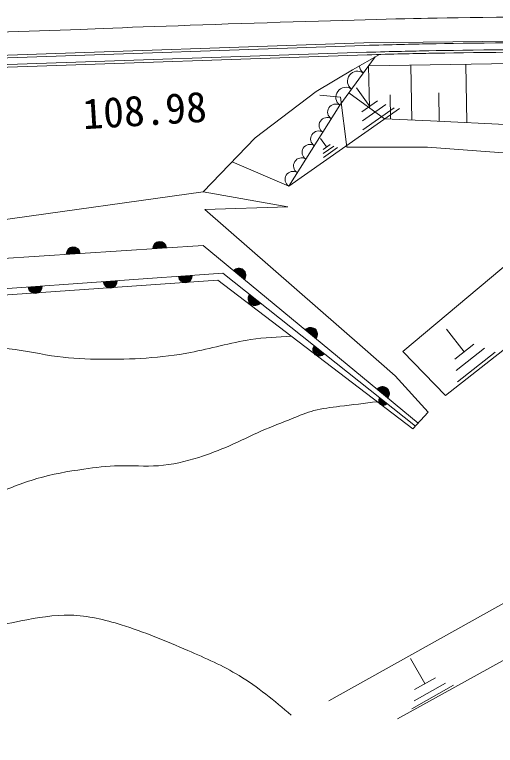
# Model space of a CAD drawing. Units: millimetres, scale not verified. Extents: x 40000 to 680000, y 20000 to 380000.
# Drawn here: x 411188 to 432020, y 255670 to 287369 of the extents above; entities that cross this region are included whole.
import ezdxf
from ezdxf.enums import TextEntityAlignment as Align

# ---------------------------------------------------------------- set-up
doc = ezdxf.new("R2010")
doc.units = ezdxf.units.MM
doc.header["$LTSCALE"] = 1000
for name, color, linetype, lineweight in [('M-BGD', 7, 'Continuous', 13), ('M-BMK-ROW', 30, 'Continuous', 25), ('M-STR-STRC', 7, 'Continuous', 13)]:
    doc.layers.add(name, color=color, linetype=linetype, lineweight=lineweight)
doc.styles.add('ＭＳ ゴシック', font='')
doc.styles.get('ＭＳ ゴシック').set_extended_font_data('MS Gothic')

msp = doc.modelspace()

# ---------------------------------------------------------------- linework, layer by layer
at = {"layer": 'M-BGD'}
for p, q in [((426320, 286143), (446564, 286377)), ((401790, 285294), (426320, 286143)), ((401794, 285184), (426350, 286034)), ((401805, 284884), (426433, 285736)), ((401808, 284774), (426463, 285627)), ((425824, 284979), (427000, 285639)), ((425282, 283437), (426808, 285531)), ((441043, 285387), (426529, 285148)), ((424249, 284032), (425824, 284979)), ((426529, 285148), (426559, 283320)), ((428357, 285178), (428396, 282797)), ((430739, 285218), (430780, 282684)), ((421613, 282022), (424249, 284032)), ((426006, 284195), (426577, 283388)), ((427210, 282846), (425669, 283969)), ((427481, 282835), (427464, 283887)), ((429588, 282744), (429568, 283973)), ((423067, 279932), (425282, 283437)), ((426913, 283625), (426236, 283152)), ((427273, 283477), (426260, 282763)), ((423067, 279932), (427859, 283302)), ((427628, 283323), (426279, 282373)), ((427210, 282846), (429213, 282763)), ((429213, 282763), (439310, 282256)), ((439310, 282256), (428016, 272754)), ((419360, 279684), (421613, 282022)), ((424449, 281989), (424707, 281629)), ((424856, 281734), (424554, 281520)), ((425015, 281668), (424564, 281345)), ((425175, 281598), (424575, 281170)), ((420618, 280989), (423067, 279932)), ((401533, 277181), (419360, 279684)), ((423021, 279026), (419360, 279684)), ((419430, 278909), (423021, 279026)), ((429861, 270852), (440366, 279118)), ((426255, 272948), (419430, 278909)), ((419351, 277353), (400600, 276148)), ((428681, 269652), (419351, 277353)), ((400687, 274751), (420211, 276153)), ((420211, 276153), (428552, 269510)), ((400684, 274494), (419998, 275845)), ((419998, 275845), (428447, 269395)), ((454534, 274244), (424810, 257596)), ((429901, 273731), (430673, 272746)), ((427673, 271696), (426255, 272948)), ((431084, 273068), (430262, 272425)), ((428016, 272754), (429861, 270852)), ((431550, 272901), (430318, 271938)), ((432012, 272734), (430373, 271445)), ((429110, 270123), (427673, 271696)), ((428447, 269395), (429110, 270123)), ((428348, 259437), (428966, 258349)), ((429856, 258372), (428494, 257603)), ((429420, 258606), (428512, 258093)), ((430206, 258283), (428394, 257252))]:
    msp.add_line(p, q, dxfattribs=at)
msp.add_lwpolyline([(427774, 256827), (443647, 265601), (448759, 263061), (437369, 255670)], dxfattribs=at)
for centre, radius, start, end in [((426554, 285182), 432, 184.6702, 233.9118), ((426045, 284484), 432, 53.9118, 233.9118), ((425536, 283786), 432, 53.9118, 233.9118), ((425097, 283145), 346, 57.7107, 237.7107), ((424728, 282561), 346, 57.7107, 237.7107), ((424359, 281976), 346, 57.7107, 237.7107), ((423990, 281392), 346, 57.7107, 237.7107), ((423620, 280808), 346, 57.7107, 237.7107), ((423251, 280224), 346, 57.7107, 237.7107), ((417476, 277233), 300, 3.6777, 183.6777), ((417476, 277233), 275, 3.6777, 183.6777), ((417476, 277233), 250, 3.6777, 183.6777), ((417476, 277233), 225, 3.6777, 183.6777), ((417476, 277233), 200, 3.6777, 183.6777), ((417476, 277233), 175, 3.6777, 183.6777), ((417476, 277233), 150, 3.6777, 183.6777), ((413726, 276992), 300, 3.6777, 183.6777), ((413726, 276992), 275, 3.6777, 183.6777), ((413726, 276992), 250, 3.6777, 183.6777), ((413726, 276992), 225, 3.6777, 183.6777), ((413726, 276992), 200, 3.6777, 183.6777), ((413726, 276992), 175, 3.6777, 183.6777), ((413726, 276992), 150, 3.6777, 183.6777), ((413726, 276992), 125, 3.6777, 183.6777), ((413726, 276992), 100, 3.6777, 183.6777), ((413726, 276992), 75, 3.6777, 183.6777), ((417476, 277233), 125, 3.6777, 183.6777), ((417476, 277233), 100, 3.6777, 183.6777), ((417476, 277233), 75, 3.6777, 183.6777), ((417476, 277233), 50, 3.6777, 183.6777), ((417476, 277233), 25, 3.6777, 183.6777), ((413726, 276992), 50, 3.6777, 183.6777), ((413726, 276992), 25, 3.6777, 183.6777), ((420906, 276070), 300, 320.4618, 140.4618), ((420906, 276070), 275, 320.4618, 140.4618), ((420906, 276070), 250, 320.4618, 140.4618), ((420906, 276070), 225, 320.4618, 140.4618), ((420906, 276070), 200, 320.4618, 140.4618), ((420906, 276070), 175, 320.4618, 140.4618), ((420906, 276070), 150, 320.4618, 140.4618), ((420906, 276070), 125, 320.4618, 140.4618), ((420906, 276070), 100, 320.4618, 140.4618), ((420906, 276070), 75, 320.4618, 140.4618), ((420906, 276070), 50, 320.4618, 140.4618), ((415330, 275802), 300, 184.107, 4.107), ((415330, 275802), 275, 184.107, 4.107), ((415330, 275802), 250, 184.107, 4.107), ((415330, 275802), 225, 184.107, 4.107), ((415330, 275802), 200, 184.107, 4.107), ((415330, 275802), 175, 184.107, 4.107), ((415330, 275802), 150, 184.107, 4.107), ((415330, 275802), 125, 184.107, 4.107), ((415330, 275802), 100, 184.107, 4.107), ((415330, 275802), 75, 184.107, 4.107), ((415330, 275802), 50, 184.107, 4.107), ((415330, 275802), 25, 184.107, 4.107), ((418584, 276036), 300, 184.107, 4.107), ((418584, 276036), 275, 184.107, 4.107), ((418584, 276036), 250, 184.107, 4.107), ((418584, 276036), 225, 184.107, 4.107), ((418584, 276036), 200, 184.107, 4.107), ((418584, 276036), 175, 184.107, 4.107), ((418584, 276036), 150, 184.107, 4.107), ((418584, 276036), 125, 184.107, 4.107), ((418584, 276036), 100, 184.107, 4.107), ((418584, 276036), 75, 184.107, 4.107), ((418584, 276036), 50, 184.107, 4.107), ((418584, 276036), 25, 184.107, 4.107), ((420906, 276070), 25, 320.4618, 140.4618), ((412076, 275569), 300, 184.107, 4.107), ((412076, 275569), 275, 184.107, 4.107), ((412076, 275569), 250, 184.107, 4.107), ((412076, 275569), 225, 184.107, 4.107), ((412076, 275569), 200, 184.107, 4.107), ((412076, 275569), 175, 184.107, 4.107), ((412076, 275569), 150, 184.107, 4.107), ((412076, 275569), 125, 184.107, 4.107), ((412076, 275569), 100, 184.107, 4.107), ((412076, 275569), 75, 184.107, 4.107), ((412076, 275569), 50, 184.107, 4.107), ((412076, 275569), 25, 184.107, 4.107), ((421601, 275046), 300, 141.4625, 321.4625), ((421601, 275046), 275, 141.4625, 321.4625), ((421601, 275046), 250, 141.4625, 321.4625), ((421601, 275046), 225, 141.4625, 321.4625), ((421601, 275046), 200, 141.4625, 321.4625), ((421601, 275046), 175, 141.4625, 321.4625), ((421601, 275046), 150, 141.4625, 321.4625), ((421601, 275046), 125, 141.4625, 321.4625), ((421601, 275046), 100, 141.4625, 321.4625), ((421601, 275046), 75, 141.4625, 321.4625), ((421601, 275046), 50, 141.4625, 321.4625), ((421601, 275046), 25, 141.4625, 321.4625), ((424016, 273502), 300, 320.4618, 140.4618), ((424016, 273502), 275, 320.4618, 140.4618), ((424016, 273502), 250, 320.4618, 140.4618), ((424016, 273502), 225, 320.4618, 140.4618), ((424016, 273502), 200, 320.4618, 140.4618), ((424016, 273502), 175, 320.4618, 140.4618), ((424016, 273502), 150, 320.4618, 140.4618), ((424016, 273502), 125, 320.4618, 140.4618), ((424016, 273502), 100, 320.4618, 140.4618), ((424016, 273502), 75, 320.4618, 140.4618), ((424016, 273502), 50, 320.4618, 140.4618), ((424016, 273502), 25, 320.4618, 140.4618), ((424381, 272831), 275, 141.4625, 321.4625), ((424381, 272831), 250, 141.4625, 321.4625), ((424381, 272831), 225, 141.4625, 321.4625), ((424381, 272831), 200, 141.4625, 321.4625), ((424381, 272831), 175, 141.4625, 321.4625), ((424381, 272831), 150, 141.4625, 321.4625), ((424381, 272831), 125, 141.4625, 321.4625), ((424381, 272831), 100, 141.4625, 321.4625), ((424381, 272831), 75, 141.4625, 321.4625), ((424381, 272831), 50, 141.4625, 321.4625), ((424381, 272831), 25, 141.4625, 321.4625), ((427126, 270935), 300, 320.4618, 140.4618), ((427126, 270935), 275, 320.4618, 140.4618), ((427126, 270935), 250, 320.4618, 140.4618), ((427126, 270935), 225, 320.4618, 140.4618), ((427126, 270935), 200, 320.4618, 140.4618), ((427126, 270935), 175, 320.4618, 140.4618), ((427126, 270935), 150, 320.4618, 140.4618), ((427126, 270935), 125, 320.4618, 140.4618), ((427126, 270935), 100, 320.4618, 140.4618), ((427162, 270617), 200, 141.4625, 321.4625), ((427162, 270617), 175, 141.4625, 321.4625), ((427162, 270617), 150, 141.4625, 321.4625), ((427126, 270935), 75, 320.4618, 140.4618), ((427126, 270935), 50, 320.4618, 140.4618), ((427126, 270935), 25, 320.4618, 140.4618), ((427162, 270617), 125, 141.4625, 321.4625), ((427162, 270617), 100, 141.4625, 321.4625), ((427162, 270617), 75, 141.4625, 321.4625), ((427162, 270617), 50, 141.4625, 321.4625), ((427162, 270617), 25, 141.4625, 321.4625)]:
    msp.add_arc(centre, radius, start, end, dxfattribs=at)
for points, knots in [([(426350, 286033), (427486, 286065), (428456, 286089), (429126, 286101), (432460, 286162), (441400, 286228), (446520, 286250)], [0, 0, 0, 0, 1, 1, 1, 2, 2, 2, 2]), ([(426433, 285736), (427535, 285766), (428476, 285789), (429132, 285801), (432441, 285862), (441278, 285927), (446414, 285950)], [0, 0, 0, 0, 1, 1, 1, 2, 2, 2, 2]), ([(426464, 285626), (427553, 285656), (428484, 285679), (429134, 285691), (432473, 285753), (441441, 285818), (446554, 285840)], [0, 0, 0, 0, 1, 1, 1, 2, 2, 2, 2]), ([(423183, 273414), (422594, 273387), (422005, 273360), (421424, 273274), (420979, 273208), (420538, 273108), (420099, 273003), (419670, 272901), (419242, 272796), (418810, 272712), (417545, 272468), (416246, 272412), (414952, 272421), (414315, 272426), (413678, 272446), (413049, 272532), (412347, 272628), (411655, 272805), (410951, 272876), (410340, 272939), (409720, 272921), (409104, 272876), (408515, 272833), (407929, 272764), (407353, 272637), (406879, 272532), (406411, 272389), (405975, 272175), (405509, 271947), (405080, 271639), (404707, 271279), (404346, 270932), (404039, 270536), (403731, 270140)], [0, 0, 0, 0, 1, 1, 1, 2, 2, 2, 3, 3, 3, 4, 4, 4, 5, 5, 5, 6, 6, 6, 7, 7, 7, 8, 8, 8, 9, 9, 9, 10, 10, 10, 11, 11, 11, 11]), ([(426896, 270579), (426357, 270511), (425817, 270442), (425274, 270378), (424897, 270333), (424520, 270290), (424157, 270191), (423837, 270103), (423529, 269971), (423219, 269846), (422774, 269667), (422327, 269500), (421889, 269309), (421421, 269105), (420965, 268873), (420498, 268667), (420063, 268476), (419620, 268307), (419165, 268164), (418597, 267985), (418011, 267846), (417420, 267803), (416850, 267762), (416275, 267811), (415703, 267798), (415193, 267786), (414686, 267726), (414180, 267653), (413496, 267554), (412813, 267433), (412152, 267241), (411495, 267050), (410858, 266788), (410227, 266515), (409654, 266267), (409085, 266010), (408544, 265704), (407979, 265385), (407444, 265014), (406909, 264643)], [0, 0, 0, 0, 1, 1, 1, 2, 2, 2, 3, 3, 3, 4, 4, 4, 5, 5, 5, 6, 6, 6, 7, 7, 7, 8, 8, 8, 9, 9, 9, 10, 10, 10, 11, 11, 11, 12, 12, 12, 13, 13, 13, 13]), ([(423171, 256988), (422445, 257598), (421718, 258208), (420915, 258697), (420215, 259124), (419456, 259458), (418699, 259785), (417749, 260194), (416801, 260591), (415810, 260900), (415093, 261122), (414353, 261298), (413611, 261318), (412891, 261337), (412170, 261209), (411454, 261069), (410944, 260969), (410437, 260864), (409952, 260698), (409257, 260461), (408606, 260102), (407954, 259742)], [0, 0, 0, 0, 1, 1, 1, 2, 2, 2, 3, 3, 3, 4, 4, 4, 5, 5, 5, 6, 6, 6, 7, 7, 7, 7])]:
    msp.add_open_spline(points, degree=3, knots=knots, dxfattribs=at)
at = {"layer": 'M-BMK-ROW', "lineweight": 13}
for p, q in [((424411, 283882), (425309, 283786)), ((425309, 283786), (425587, 281614)), ((425587, 281614), (429077, 281617)), ((429077, 281617), (437848, 280972))]:
    msp.add_line(p, q, dxfattribs=at)
at = {"layer": 'M-STR-STRC'}
msp.add_line((409137, 286554), (414051, 286727), dxfattribs=at)
msp.add_open_spline([(414051, 286727), (417058, 286865), (426088, 287156), (429098, 287211), (433072, 287284), (444996, 287362), (448970, 287368), (450011, 287369), (453133, 287295), (454172, 287245), (454172, 287245), (454172, 287245), (454172, 287245)], degree=3, knots=[0, 0, 0, 0, 1, 1, 1, 2, 2, 2, 3, 3, 3, 4, 4, 4, 4], dxfattribs=at)

# ---------------------------------------------------------------- texts
at = {"layer": 'M-BGD', "style": 'ＭＳ ゴシック'}
msp.add_text('108.98', height=1320, rotation=3.548, dxfattribs=at).set_placement((414193, 282000), align=Align.BOTTOM_LEFT)

doc.saveas('drawing.dxf')
